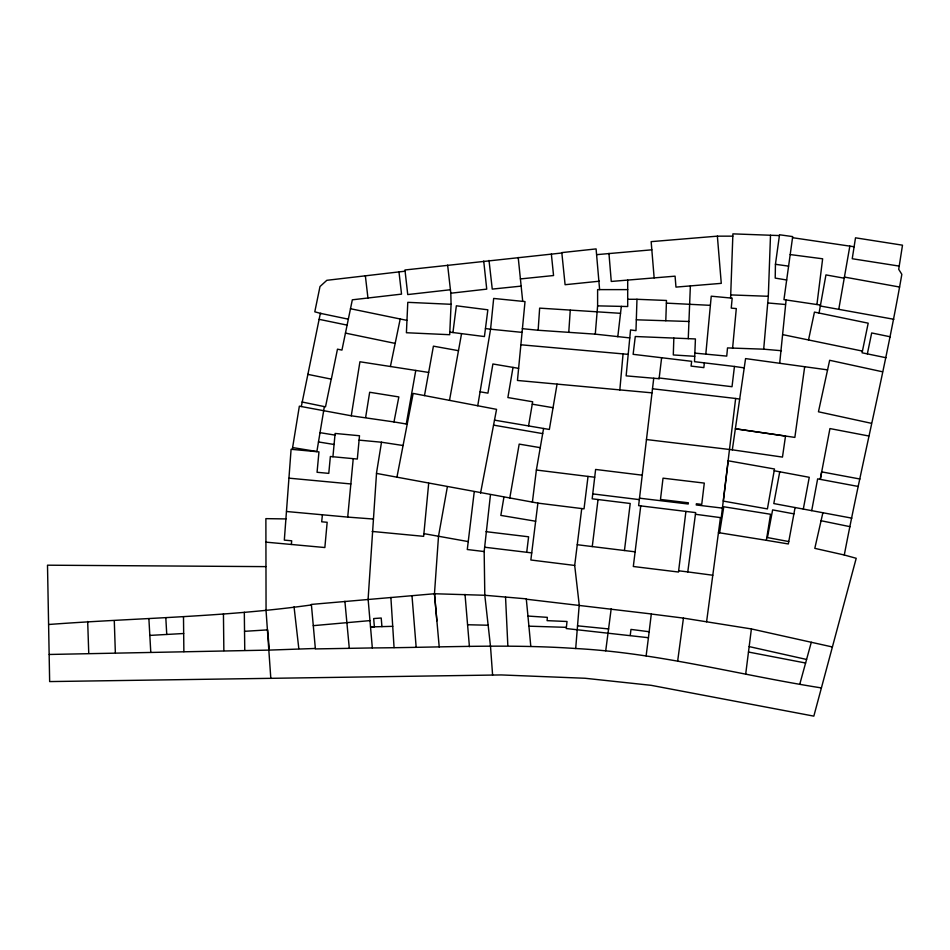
<?xml version="1.0" encoding="UTF-8"?>
<svg xmlns="http://www.w3.org/2000/svg" width="950" height="950" viewBox="0 0 950 950"><rect width="100%" height="100%" fill="white"/><g stroke="black" fill="none" stroke-linecap="round" stroke-linejoin="round"><path stroke-width="1.43" d="M270.809 678.324L266.059 610.66L265.881 518.641L285.974 518.926M820.491 305.081L783.952 299.63L792.692 236.598L779.534 234.769L775.438 264.302L775.212 278.101L786.683 279.989M665.796 320.744L666.472 300.473L636.975 299.286L635.977 330.647L630.539 329.935L626.145 375.867L659.098 378.706L659.193 377.993L732.023 386.709L734.445 366.463L694.509 361.677L695.424 338.948L635.277 336.514L633.127 354.326L691.648 361.321L691.066 366.094L703.843 367.626L704.354 362.9M673.835 338.081L673.301 354.956L694.723 356.309M730.597 298.015L732.901 233.866L779.416 235.576M694.854 353.115L726.738 356.108L727.51 347.914L763.693 349.184L768.312 296.293L770.498 235.244M688.263 338.663L690.365 285.902M451.072 304.297L449.694 334.709L406.41 332.738L407.787 302.337L451.072 304.297L450.811 293.217L447.64 265.133M403.073 445.514L381.508 442.225L376.556 472.708L368.113 599.094L372.329 647.936C440.159 647.532 507.989 643.827 575.7 648.518C658.789 652.935 739.48 675.082 821.406 687.919M629.779 337.915L595.282 334.151L538.139 330.256L539.648 308.133L620.528 313.322M568.765 332.346L570.261 310.211M595.282 334.151L597.609 305.864L597.609 289.619L627.701 289.619M439.221 646.986L434.471 593.75L438.508 536.263L447.355 486.851M575.7 648.518L579.227 604.901L574.691 565.44L581.732 508.559M492.599 675.07L490.521 646.582L484.809 595.27L484.168 551.546L490.438 494.962M779.689 363.28L786.113 299.939M651.997 392.849L517.453 380.463L525.018 301.589L493.668 298.442L490.58 329.211L521.93 332.358M619.828 389.975L623.057 353.899M291.353 544.469L291.697 540.799L284.323 540.122L291.092 449.291L318.963 451.891L317.062 472.281L328.783 473.373L330.363 456.511L357.319 459.04L359.504 435.741L335.113 433.449L332.928 456.748M353.234 458.648L347.712 517.097L286.532 511.504M705.814 354.136L711.241 296.198L732.177 298.158L731.239 308.109L736.297 308.584L732.581 348.389M428.688 483.312L423.641 536.334L372.139 531.442M322.406 514.781L321.694 521.799L327.168 522.286L324.853 547.533L265.858 542.141M372.329 647.936L315.388 648.921L311.374 604.414L434.471 593.75L484.809 595.27L526.276 598.844L527.951 616.051L547.331 617.346L547.105 620.647L567.019 621.49L566.247 628.544L648.434 637.711L651.308 613.961L526.312 599.201M617.797 336.763L621.324 306.387M653.742 378.254L638.626 505.637L695.661 512.608L687.776 571.912L678.644 570.784M695.459 514.283L721.252 517.714L735.644 398.478L652.484 388.764M474.216 491.946L467.281 549.516L484.168 551.546M531.727 552.9L526.727 552.283L528.604 536.798L486.008 531.668M659.098 378.706L661.627 357.758M532.392 502.194L536.37 470.024L543.578 428.474M635.111 551.831L592.266 546.571L598.037 499.534M605.72 650.821L611.182 608.843M624.447 550.525L630.218 503.488L592.171 498.809L595.614 469.454L642.153 475.166M640.739 505.887L633.318 566.497L678.49 572.031L685.912 511.421M630.23 635.467L630.978 629.411L649.194 631.738M376.509 473.409L537.89 503.12L530.848 560.001L574.691 565.44M594.7 477.209L588.038 476.425L584.024 508.844L537.89 503.12M816.941 304.439L822.641 258.792L790.198 254.564M745.667 674.322L751.391 628.936L683.442 618.106L651.451 614.044M452.936 332.536L456.356 305.793L487.849 309.807L484.429 336.561L449.801 332.132M646.131 655.844L648.434 637.711M706.586 621.787L720.456 517.619M677.671 661.01L683.442 618.106M804.686 366.724L794.853 437.404L735.359 428.782L732.319 449.825L646.416 439.541M849.846 246.098L838.767 309.332M292.315 449.397L299.357 406.184L351.274 415.791L359.931 361.772L428.664 372.436M365.643 417.394L369.669 392.255L398.846 396.934L393.977 421.931L351.274 415.791M718.461 532.665L719.601 532.819L723.781 506.766L770.557 514.259L766.377 540.312L788.322 543.958L795.079 507.537L773.799 503.559L779.748 471.794M301.316 406.505L320.352 313.334L348.329 319.176M324.366 406.6L316.884 451.523L292.624 447.569M477.743 405.757L490.616 328.914M503.88 497.42L500.84 515.399L535.646 521.229M513.012 367.401L507.882 397.551L532.665 401.767L528.556 425.921M557.056 384.144L549.349 429.459L494.499 420.137M509.734 498.346L519.187 444.113L540.324 447.676M407.206 424.175L406.279 423.997L415.767 370.441M265.822 566.628L47.5 565.191L49.649 681.578L501.291 674.939L585.069 678.264L651.154 685.33L813.829 716.134L856.211 558.291L844.289 555.002C862.22 461.178 885.388 368.422 901.835 274.336L898.712 269.325L902.5 245.183L855.511 237.821L852.233 258.733L899.222 266.095M424.484 395.58L433.414 346.156L458.482 350.681M449.504 400.366L461.558 333.64M819.054 313.049L825.942 274.906L844.384 278.231L844.586 277.103L899.579 287.031M803.308 509.081L809.258 477.304L774.179 470.749M811.704 510.649L817.641 478.871L858.337 486.471M480.546 493.145L496.565 409.355L413.155 393.419L396.922 477.28M350.479 308.726L400.211 318.998L390.402 366.498M331.229 379.109L325.506 406.838L302.053 401.992M867.35 353.875L871.684 332.951L890.328 336.811M808.521 339.957L814.447 312.099L868.193 323.178L862.078 352.794L886.018 357.734M822.89 512.739L814.803 548.352L844.289 555.002M799.817 684.047L811.3 642.271M311.41 604.936C224.331 617.12 136.23 617.916 48.664 624.494M405.104 271.189L326.824 280.309L319.996 286.544L314.794 311.814L321.349 313.607M561.842 252.997L404.961 269.978L407.74 294.559L450.431 289.738M450.811 293.217L486.733 289.132L483.716 261.036M596.683 254.648L651.831 249.814M522.714 301.352L520.41 278.932L553.553 275.536L551.356 254.078M521.146 286.116L492.254 289.097L489.012 260.431M599.403 281.2L565.096 284.715L561.806 252.605L596.089 248.912L599.616 289.619M313.274 625.658L369.978 620.611M732.818 236.158L717.369 236.158L651.154 241.644L654.146 277.899M244.53 631.322L267.651 629.874L269.313 650.097L315.341 648.47M149.827 635.408L183.671 633.508M49.257 654.467L269.313 650.097M394.06 647.591L392.718 626.335L370.524 626.929L374.383 626.822L373.671 618.557L381.211 618.023L381.936 626.62M627.701 299.286L636.975 299.286M597.609 305.864L627.701 306.529L627.701 280.084M467.578 624.744L488.134 625.231M636.322 319.806L688.94 321.48M527.951 616.051L528.913 626.181L566.378 627.344M730.716 294.916L768.312 296.293M666.366 303.133L710.386 305.342M347.712 517.097L373.077 519.009M767.731 302.955L785.448 304.499M763.693 349.184L781.422 350.728M520.826 344.779L628.199 354.362M359.088 440.123L381.508 442.225M289.132 478.171L350.859 483.954M522.298 328.664L538.139 330.256M577.541 625.824L608.712 628.936M639.481 498.18L688.216 504.011L688.37 502.799L660.476 499.463L663.029 478.171L704.294 483.099L701.741 504.402L696.386 503.761L696.243 504.973L722.534 508.119M484.69 547.224L526.727 552.283M592.741 493.905L639.314 499.617M536.37 470.024L588.038 476.425M577.256 544.718L592.266 546.571M485.45 328.558L490.58 329.211M687.776 571.912L712.785 575.237M827.569 369.871L745.572 358.589L735.371 428.782L785.519 436.05L782.467 457.093L732.319 449.825M792.538 237.69L854.109 246.763M775.438 264.302L788.595 266.131M734.445 366.463L744.218 367.887M735.644 398.478L739.682 399.071M719.601 532.819L766.377 540.312M319.96 432.654L334.958 435.1M318.452 441.94L334.079 444.481M393.977 421.931L406.279 423.997M518.605 368.351L492.896 363.981L487.932 393.146L480.118 391.816M532.261 404.178L553.043 407.704M493.549 425.125L542.711 433.616M820.325 306.007L893.843 319.283M423.902 533.639L468.243 541.595M859.916 479.014L821.655 471.865L820.266 479.358L829.944 428.569L868.751 435.991M795.079 507.537L851.841 518.154M793.903 513.867L772.623 509.889L767.434 537.558L788.726 541.548M748.469 652.033L805.6 663.017M307.776 374.348L331.336 379.145L337.476 349.161L341.952 350.087L352.331 299.808L401.541 294.12L398.976 271.878M400.211 318.998L406.968 320.376M782.824 334.649L862.434 351.084M319.117 319.331L347.106 325.114M821.026 520.719L850.107 526.692M345.456 333.106L395.188 343.401M882.502 371.782L829.659 360.287L818.449 411.789L871.293 423.284M751.391 628.936L832.402 646.974M749.17 646.594L806.574 659.454M365.358 275.809L367.947 298.003M294.049 606.836L298.811 648.553M518.213 257.45L520.41 278.932M528.913 626.181L530.801 646.404M344.886 601.279L349.256 647.9M434.471 593.75L436.881 620.837M465.025 594.427L469.419 646.677M717.369 236.158L721.276 283.349L675.972 287.102L675.07 276.165L611.266 281.449L608.95 253.389M412.015 596.054L416.147 647.057M390.889 597.479L392.718 626.335M165.811 617.738L166.749 634.457M148.889 618.688L150.765 652.116M505.543 597.063L507.822 645.311M114.285 620.635L115.342 652.579M87.685 621.478L88.742 653.149M244.316 612.263L244.756 650.37M223.44 613.807L223.856 650.607M183.493 616.752L183.873 651.688M728.199 460.798L723.33 501.101L767.41 508.915L774.488 469.003L728.199 460.798"/></g></svg>
